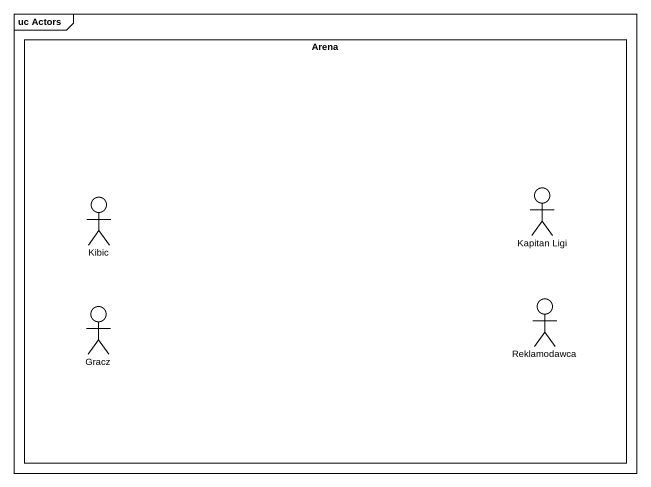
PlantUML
@startuml
mainframe uc Actors
rectangle Arena {
  actor Kibic
  actor "Kapitan Ligi" as Kapitan_Ligi
  actor Gracz
  actor Reklamodawca
}
@enduml
